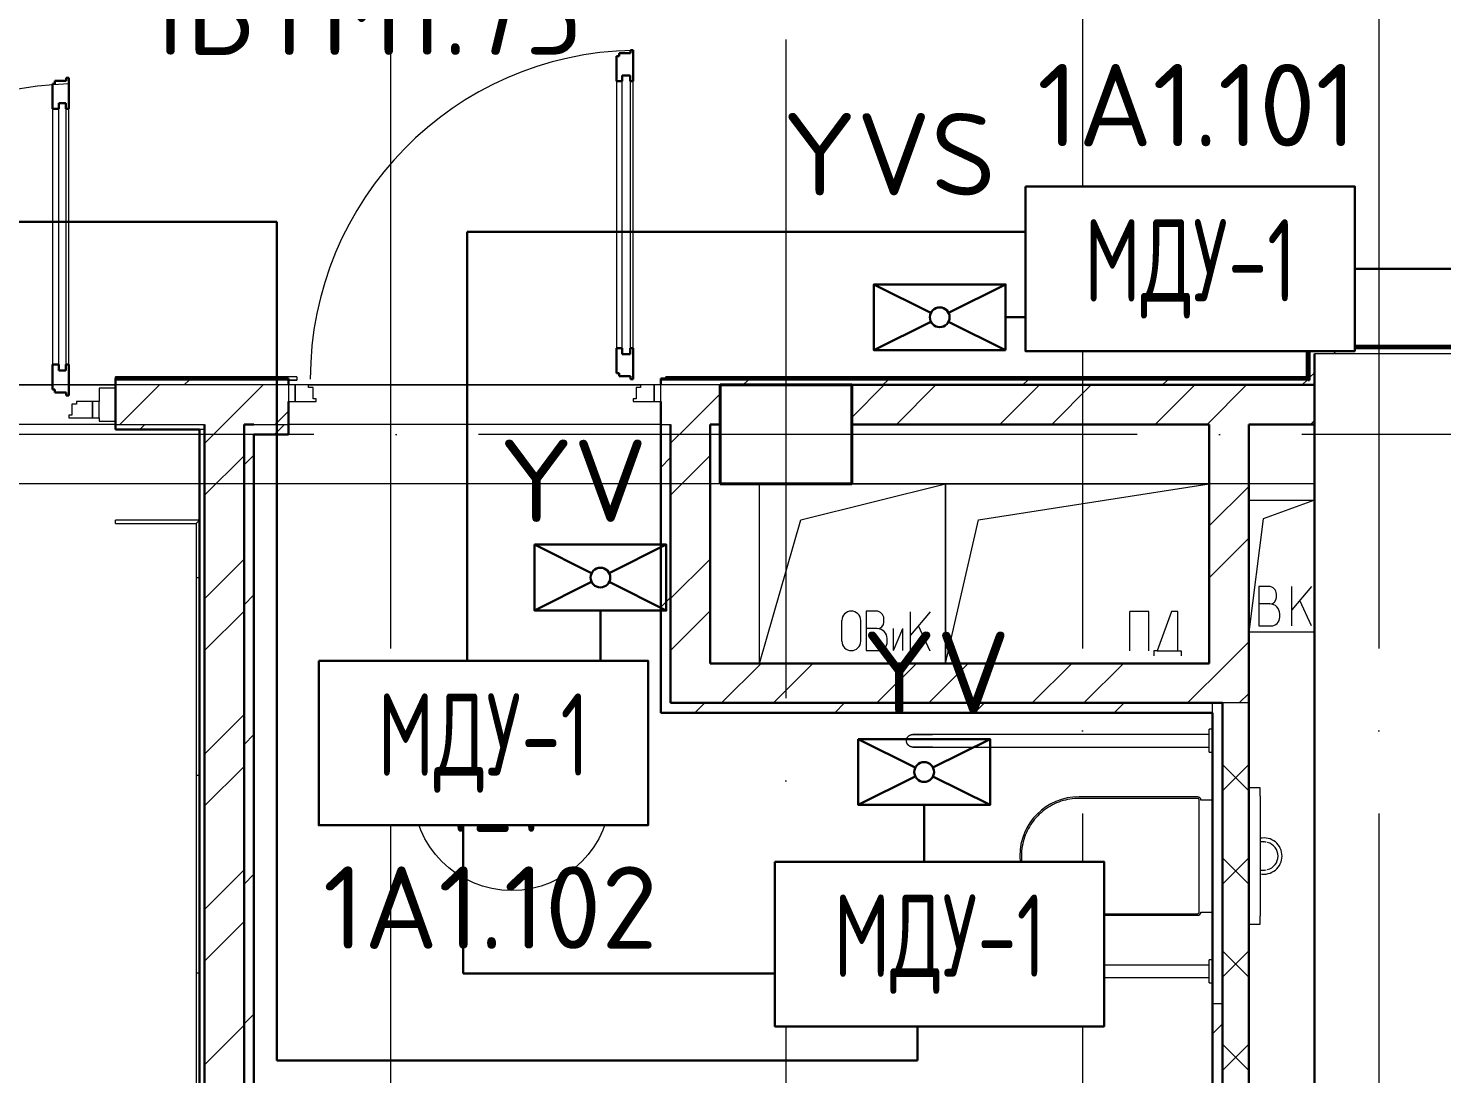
# Model space of a CAD drawing. Header units: millimetres. Extents: x -1073752 to 1436911, y -1379358 to 94781.
# Drawn here: x -1011367 to -1007076, y -913410 to -910236 of the extents above; entities that cross this region are included whole.
import ezdxf
from ezdxf.enums import TextEntityAlignment as Align

# ---------------------------------------------------------------- set-up
doc = ezdxf.new("R2010")
doc.units = ezdxf.units.MM
doc.set_wipeout_variables(frame=1)
doc.linetypes.add('ADSK_Линия сетки', pattern=[25, 20, -2.5, 0, -2.5])
doc.linetypes.add('ADSK_Сверху', pattern=[450, 300, -150])
for name, color, linetype, lineweight in [('RC-Дымоудаление', 1, 'Continuous', 30), ('Витраж', 7, 'Continuous', 9), ('Двери', 252, 'Continuous', 9), ('лс', 5, 'Continuous', 30), ('Марки помещений', 7, 'Continuous', 20), ('Несущие колонны', 7, 'Continuous', 18), ('Обобщенные модели', 252, 'Continuous', 18), ('Ограждение', 252, 'Continuous', 9), ('Оси', 252, 'Continuous', 9), ('Перекрытие', 252, 'Continuous', 18), ('Сантехника', 252, 'Continuous', 9), ('Стены внутренние', 7, 'Continuous', 18), ('Стены наружные', 7, 'Continuous', 18), ('Стены штриховка', 7, 'Continuous', 9)]:
    doc.layers.add(name, color=color, linetype=linetype, lineweight=lineweight)
doc.layers.add('RC-Позиционные_обозначения', color=7, linetype='Continuous')
doc.layers.add('RC-Таблицы', color=7, linetype='Continuous')
doc.layers.add('Двери открывание', color=7, linetype='Continuous', lineweight=9, true_color=0xc0c0c0)
doc.layers.add('Линии', color=7, linetype='Continuous', lineweight=9, true_color=0x00a600)
doc.styles.add('GOST Common_3', font='', dxfattribs={"height": 3.5})
doc.styles.add('ISOCPEUR', font='isocpeur.ttf', dxfattribs={"height": 250})
doc.styles.add('RubezhCAD', font='isocpeur.ttf')
doc.styles.get("Standard").update_dxf_attribs({"font": 'arial.ttf'})
doc.styles.get('GOST Common_3').set_extended_font_data('GOST 2.304 type A')
pattern_1 = [(0, (-32119.8, 96), (0, 600), []), (90, (-32119.8, 96), (-600, 4e-14), [])]

# ---------------------------------------------------------------- blocks, each defined once
blk = doc.blocks.new('1 этаж')
at = {"layer": 'Ограждение', "true_color": 0x636466}
h = blk.add_hatch(dxfattribs=at)
h.set_pattern_fill('FP_25', color=251, style=0, pattern_type=2)
h.set_pattern_definition(pattern_1)
h.paths.add_polyline_path([(-15070.8, -13728.7), (-13040.8, -13728.7), (-13040.8, -13723.7), (-15075.8, -13723.7)])
h = blk.add_hatch(dxfattribs=at)
h.set_pattern_fill('FP_25', color=251, style=0, pattern_type=2)
h.set_pattern_definition(pattern_1)
h.paths.add_polyline_path([(-18140.8, -13828.7), (-18140.8, -13818.7), (-18690.8, -13818.7), (-18690.8, -13823.7), (-18165.8, -13823.7), (-18165.8, -13828.7)])
h = blk.add_hatch(dxfattribs=at)
h.set_pattern_fill('FP_25', color=251, style=0, pattern_type=2)
h.set_pattern_definition(pattern_1)
h.paths.add_polyline_path([(-15070.8, -13823.7), (-15075.8, -13818.7), (-17020.8, -13818.7), (-17020.8, -13823.7), (-15072.5, -13823.7)])
h = blk.add_hatch(dxfattribs=at)
h.set_pattern_fill('FP_25', color=251, style=0, pattern_type=2)
h.set_pattern_definition(pattern_1)
h.paths.add_polyline_path([(-18445.8, -17463.7), (-18435.8, -17453.7), (-18435.8, -14253.7), (-18445.8, -14263.7), (-18445.8, -17356.4)])
at = {"color": 251, "lineweight": 18, "true_color": 0x636466}
for p, q in [((-16735.8, -14688.7), (-16735.8, -14143.7)), ((-16610.8, -14252.9), (-16170.8, -14143.7)), ((-16455.8, -14143.7), (-16170.8, -14143.7)), ((-16170.8, -14143.7), (-16170.8, -14688.7)), ((-16170.8, -14688.7), (-16170.8, -14143.7)), ((-16170.8, -14143.7), (-15370.8, -14143.7)), ((-16070.8, -14252.9), (-15370.8, -14143.7)), ((-15250.8, -14193.7), (-15050.8, -14193.7)), ((-15050.8, -14193.7), (-15206.4, -14250.3)), ((-16735.8, -14688.7), (-16610.8, -14252.9)), ((-16170.8, -14688.7), (-16070.8, -14252.9)), ((-15206.4, -14250.3), (-15250.8, -14593.7)), ((-15189.9, -14455.2), (-15219.9, -14455.2)), ((-15219.9, -14455.2), (-15219.9, -14575.2)), ((-15059.9, -14455.2), (-15119.9, -14526.7)), ((-15119.9, -14575.2), (-15119.9, -14455.2)), ((-15166.5, -14488.5), (-15166.5, -14478.5)), ((-15059.9, -14575.2), (-15095.9, -14498)), ((-16381.7, -14530.1), (-16411.7, -14530.1)), ((-16411.7, -14530.1), (-16411.7, -14650.1)), ((-16217.5, -14532.1), (-16277.5, -14603.6)), ((-16277.5, -14652.1), (-16277.5, -14532.1)), ((-15554.1, -14531.1), (-15611.5, -14531.1)), ((-15611.5, -14651.1), (-15611.5, -14531.1)), ((-15554.1, -14651.1), (-15554.1, -14531.1)), ((-15485.2, -14531.1), (-15528.9, -14651.1)), ((-15465.6, -14531.1), (-15485.2, -14531.1)), ((-15465.6, -14651.1), (-15465.6, -14531.1)), ((-15186.5, -14508.5), (-15219.9, -14508.5)), ((-15156.5, -14548.5), (-15156.5, -14538.5)), ((-16485.9, -14621.4), (-16485.9, -14558.7)), ((-16428.5, -14621.4), (-16428.5, -14558.7)), ((-16378.3, -14583.4), (-16411.7, -14583.4)), ((-16358.3, -14563.4), (-16358.3, -14553.4)), ((-16329.2, -14650.1), (-16300.5, -14583.4)), ((-16329.2, -14650.1), (-16329.2, -14583.4)), ((-16300.5, -14650.1), (-16300.5, -14583.4)), ((-16217.5, -14652.1), (-16253.5, -14575)), ((-15219.9, -14575.2), (-15183.2, -14575.2)), ((-16348.3, -14623.4), (-16348.3, -14613.4)), ((-15050.8, -14593.7), (-15250.8, -14593.7)), ((-16411.7, -14650.1), (-16375, -14650.1)), ((-15538.9, -14651.1), (-15538.9, -14666.1)), ((-15528.9, -14651.1), (-15538.9, -14651.1)), ((-15528.9, -14651.1), (-15465.6, -14651.1)), ((-15465.6, -14651.1), (-15455.6, -14651.1)), ((-15455.6, -14651.1), (-15455.6, -14666.1))]:
    blk.add_line(p, q, dxfattribs=at)
for centre, radius, start, end in [((-15189.9, -14478.5), 23.3, 0, 90), ((-15186.5, -14488.5), 20, 270, 0), ((-16457.2, -14558.7), 28.7, 0, 180), ((-16381.7, -14553.4), 23.3, 0, 90), ((-15186.5, -14538.5), 30, 0, 90), ((-16378.3, -14563.4), 20, 270, 0), ((-16378.3, -14613.4), 30, 0, 90), ((-15183.2, -14548.5), 26.7, 270, 0), ((-16457.2, -14621.4), 28.7, 180, 0), ((-16375, -14623.4), 26.7, 270, 0)]:
    blk.add_arc(centre, radius, start, end, dxfattribs=at)
at = {"layer": 'Витраж', "color": 251, "lineweight": 18, "true_color": 0x636466}
for p, q in [((-18690.8, -13853.7), (-18740.8, -13853.7)), ((-18740.8, -13853.7), (-18740.8, -13893.7)), ((-18690.8, -13953.7), (-18690.8, -13853.7)), ((-18740.8, -13943.7), (-18740.8, -13953.7)), ((-18740.8, -13953.7), (-18690.8, -13953.7))]:
    blk.add_line(p, q, dxfattribs=at)
at = {"layer": 'Двери', "color": 251, "lineweight": 30, "true_color": 0x636466}
for p, q in [((-17119.8, -12827.7), (-17127.8, -12827.7)), ((-17127.8, -12827.7), (-17127.8, -12836.7)), ((-17119.8, -12921.7), (-17119.8, -12827.7)), ((-17161.8, -12845.7), (-17169.8, -12845.7)), ((-17169.8, -12845.7), (-17169.8, -12921.7)), ((-17127.8, -12836.7), (-17161.8, -12836.7)), ((-17161.8, -12836.7), (-17161.8, -12845.7)), ((-18832.8, -12911.7), (-18840.8, -12911.7)), ((-18840.8, -12911.7), (-18840.8, -12920.7)), ((-18832.8, -13005.7), (-18832.8, -12911.7)), ((-17152.8, -12921.7), (-17152.8, -12903.7)), ((-17152.8, -12903.7), (-17128.8, -12903.7)), ((-17128.8, -12903.7), (-17128.8, -12921.7)), ((-18874.8, -12929.7), (-18882.8, -12929.7)), ((-18882.8, -12929.7), (-18882.8, -13005.7)), ((-18840.8, -12920.7), (-18874.8, -12920.7)), ((-18874.8, -12920.7), (-18874.8, -12929.7)), ((-17169.8, -12921.7), (-17152.8, -12921.7)), ((-17128.8, -12921.7), (-17119.8, -12921.7)), ((-18862.8, -13005.7), (-18862.8, -12987.7)), ((-18862.8, -12987.7), (-18841.8, -12987.7)), ((-18841.8, -12987.7), (-18841.8, -13005.7)), ((-18882.8, -13005.7), (-18862.8, -13005.7)), ((-18841.8, -13005.7), (-18832.8, -13005.7)), ((-17169.8, -13731.7), (-17169.8, -13807.7)), ((-17169.8, -13731.7), (-17152.8, -13731.7)), ((-17152.8, -13731.7), (-17152.8, -13749.7)), ((-17152.8, -13749.7), (-17128.8, -13749.7)), ((-17128.8, -13731.7), (-17119.8, -13731.7)), ((-17128.8, -13749.7), (-17128.8, -13731.7)), ((-17119.8, -13825.7), (-17119.8, -13731.7)), ((-18882.8, -13781.7), (-18882.8, -13857.7)), ((-18882.8, -13781.7), (-18862.8, -13781.7)), ((-18862.8, -13781.7), (-18862.8, -13799.7)), ((-18862.8, -13799.7), (-18841.8, -13799.7)), ((-18841.8, -13781.7), (-18832.8, -13781.7)), ((-18841.8, -13799.7), (-18841.8, -13781.7)), ((-18832.8, -13875.7), (-18832.8, -13781.7)), ((-17169.8, -13807.7), (-17161.8, -13807.7)), ((-17161.8, -13807.7), (-17161.8, -13816.7)), ((-17161.8, -13816.7), (-17127.8, -13816.7)), ((-17127.8, -13816.7), (-17127.8, -13825.7)), ((-18882.8, -13857.7), (-18874.8, -13857.7)), ((-18874.8, -13857.7), (-18874.8, -13866.7)), ((-17127.8, -13825.7), (-17119.8, -13825.7)), ((-18874.8, -13866.7), (-18840.8, -13866.7)), ((-18840.8, -13866.7), (-18840.8, -13875.7)), ((-18840.8, -13875.7), (-18832.8, -13875.7))]:
    blk.add_line(p, q, dxfattribs=at)
at = {"layer": 'Двери', "color": 251, "true_color": 0x636466}
for p, q in [((-17152.8, -13749.7), (-17152.8, -12903.7)), ((-17152.8, -12903.7), (-17128.8, -12903.7)), ((-17128.8, -12903.7), (-17128.8, -13749.7)), ((-17169.8, -12921.7), (-17169.8, -13731.7)), ((-17119.8, -13731.7), (-17119.8, -12921.7)), ((-18862.8, -13799.7), (-18862.8, -12987.7)), ((-18862.8, -12987.7), (-18841.8, -12987.7)), ((-18841.8, -12987.7), (-18841.8, -13799.7)), ((-18882.8, -13005.7), (-18882.8, -13781.7)), ((-18832.8, -13781.7), (-18832.8, -13005.7)), ((-17128.8, -13749.7), (-17152.8, -13749.7)), ((-18841.8, -13799.7), (-18862.8, -13799.7)), ((-18165.8, -13843.7), (-18165.8, -13893.7)), ((-18145.8, -13843.7), (-18165.8, -13843.7)), ((-18145.8, -13893.7), (-18145.8, -13843.7)), ((-18104.8, -13843.7), (-18145.8, -13843.7)), ((-18145.8, -13843.7), (-18145.8, -13893.7)), ((-18104.8, -13851.7), (-18104.8, -13843.7)), ((-18090.8, -13851.7), (-18104.8, -13851.7)), ((-18090.8, -13885.7), (-18090.8, -13851.7)), ((-17096.8, -13851.7), (-17110.8, -13851.7)), ((-17110.8, -13851.7), (-17110.8, -13885.7)), ((-17096.8, -13843.7), (-17096.8, -13851.7)), ((-17055.8, -13843.7), (-17096.8, -13843.7)), ((-17035.8, -13843.7), (-17055.8, -13843.7)), ((-17055.8, -13843.7), (-17055.8, -13893.7)), ((-17055.8, -13893.7), (-17055.8, -13843.7)), ((-17035.8, -13893.7), (-17035.8, -13843.7)), ((-18809.8, -13901.7), (-18823.8, -13901.7)), ((-18823.8, -13901.7), (-18823.8, -13935.7)), ((-18809.8, -13893.7), (-18809.8, -13901.7)), ((-18760.8, -13893.7), (-18809.8, -13893.7)), ((-18740.8, -13893.7), (-18760.8, -13893.7)), ((-18760.8, -13893.7), (-18760.8, -13943.7)), ((-18760.8, -13943.7), (-18760.8, -13893.7)), ((-18740.8, -13943.7), (-18740.8, -13893.7)), ((-18165.8, -13893.7), (-18145.8, -13893.7)), ((-18145.8, -13893.7), (-18081.8, -13893.7)), ((-18081.8, -13885.7), (-18090.8, -13885.7)), ((-18081.8, -13893.7), (-18081.8, -13885.7)), ((-17110.8, -13885.7), (-17119.8, -13885.7)), ((-17119.8, -13885.7), (-17119.8, -13893.7)), ((-17119.8, -13893.7), (-17055.8, -13893.7)), ((-17055.8, -13893.7), (-17035.8, -13893.7)), ((-18823.8, -13935.7), (-18832.8, -13935.7)), ((-18832.8, -13935.7), (-18832.8, -13943.7)), ((-18832.8, -13943.7), (-18760.8, -13943.7)), ((-18760.8, -13943.7), (-18740.8, -13943.7))]:
    blk.add_line(p, q, dxfattribs=at)
at = {"layer": 'Двери открывание', "color": 251, "true_color": 0x636466}
for centre, radius, start in [((-17101.8, -13825.7), 998, 91.0334), ((-18814.8, -13875.7), 946, 91.0903)]:
    blk.add_arc(centre, radius, start, 180, dxfattribs=at)
at = {"layer": 'Линии', "color": 251, "linetype": 'ADSK_Сверху', "ltscale": 100, "true_color": 0x636466}
for p, q in [((-15050.8, -13843.7), (-48260.8, -13843.7)), ((-15050.8, -14143.7), (-48260.8, -14143.7))]:
    blk.add_line(p, q, dxfattribs=at)
at = {"layer": 'Марки помещений', "color": 251, "true_color": 0x636466}
blk.add_circle((-17487.8, -15078.5), 300, dxfattribs=at)
at = {"layer": 'Несущие колонны', "color": 251, "lineweight": 40, "true_color": 0x636466}
for p, q in [((-16855.8, -13843.7), (-16455.8, -13843.7)), ((-16855.8, -14143.7), (-16855.8, -13843.7)), ((-16455.8, -13843.7), (-16855.8, -13843.7)), ((-16455.8, -13843.7), (-16455.8, -14143.7)), ((-16455.8, -14143.7), (-16455.8, -13843.7)), ((-16855.8, -13963.7), (-16855.8, -14143.7)), ((-16455.8, -14143.7), (-16855.8, -14143.7)), ((-16855.8, -14143.7), (-16455.8, -14143.7))]:
    blk.add_line(p, q, dxfattribs=at)
at = {"layer": 'Несущие колонны', "color": 251, "true_color": 0x636466}
blk.add_line((-16855.8, -13843.7), (-16855.8, -13963.7), dxfattribs=at)
at = {"layer": 'Обобщенные модели', "color": 251, "true_color": 0x636466}
for p, q in [((-15370.8, -14958.7), (-15370.8, -14888.7)), ((-15360.8, -14888.7), (-15370.8, -14888.7)), ((-15370.8, -14904.7), (-16210.8, -14904.7)), ((-16210.8, -14942.7), (-15370.8, -14942.7)), ((-15370.8, -14958.7), (-15360.8, -14958.7)), ((-15370.8, -15604.7), (-16210.8, -15604.7)), ((-15370.8, -15658.7), (-15370.8, -15588.7)), ((-15360.8, -15588.7), (-15370.8, -15588.7)), ((-16210.8, -15642.7), (-15370.8, -15642.7)), ((-15370.8, -15658.7), (-15360.8, -15658.7))]:
    blk.add_line(p, q, dxfattribs=at)
at = {"layer": 'Обобщенные модели', "color": 251, "true_color": 0x636466, "flags": 128}
for points in [[(-16289.8, -14923.7), (-16289.8, -14923), (-16289.7, -14922.2), (-16289.7, -14921.5), (-16289.6, -14920.7), (-16289.4, -14920), (-16289.3, -14919.2), (-16289.1, -14918.5), (-16288.8, -14917.8), (-16288.6, -14917), (-16288.3, -14916.3), (-16288, -14915.6), (-16287.7, -14915), (-16287.3, -14914.3), (-16286.9, -14913.6), (-16286.5, -14913), (-16286, -14912.4), (-16285.6, -14911.8), (-16285.1, -14911.2), (-16284.6, -14910.6), (-16284, -14910.1), (-16283.5, -14909.6), (-16282.9, -14909.1), (-16282.3, -14908.6), (-16281.7, -14908.2), (-16281.1, -14907.7), (-16280.4, -14907.3), (-16279.8, -14907), (-16279.1, -14906.6), (-16278.4, -14906.3), (-16277.7, -14906), (-16277, -14905.8), (-16276.2, -14905.5), (-16275.5, -14905.3), (-16274.8, -14905.2), (-16274, -14905), (-16273.3, -14904.9), (-16272.5, -14904.8), (-16271.8, -14904.8), (-16271, -14904.7), (-16270.8, -14904.7)], [(-16270.8, -14942.7), (-16271.6, -14942.7), (-16272.3, -14942.7), (-16273.1, -14942.6), (-16273.8, -14942.5), (-16274.6, -14942.4), (-16275.3, -14942.2), (-16276.1, -14942), (-16276.8, -14941.8), (-16277.5, -14941.5), (-16278.2, -14941.2), (-16278.9, -14940.9), (-16279.6, -14940.6), (-16280.2, -14940.2), (-16280.9, -14939.8), (-16281.5, -14939.4), (-16282.1, -14939), (-16282.7, -14938.5), (-16283.3, -14938), (-16283.9, -14937.5), (-16284.4, -14937), (-16284.9, -14936.4), (-16285.4, -14935.8), (-16285.9, -14935.2), (-16286.4, -14934.6), (-16286.8, -14934), (-16287.2, -14933.3), (-16287.6, -14932.7), (-16287.9, -14932), (-16288.2, -14931.3), (-16288.5, -14930.6), (-16288.8, -14929.9), (-16289, -14929.2), (-16289.2, -14928.4), (-16289.4, -14927.7), (-16289.5, -14927), (-16289.6, -14926.2), (-16289.7, -14925.5), (-16289.8, -14924.7), (-16289.8, -14923.9), (-16289.8, -14923.7)], [(-16210.8, -14904.7), (-16213.2, -14904.7), (-16215.6, -14904.7), (-16218, -14904.7), (-16220.4, -14904.7), (-16222.7, -14904.7), (-16225.1, -14904.7), (-16227.4, -14904.7), (-16229.7, -14904.7), (-16231.9, -14904.7), (-16234.2, -14904.7), (-16236.4, -14904.7), (-16238.5, -14904.7), (-16240.6, -14904.7), (-16242.7, -14904.7), (-16244.7, -14904.7), (-16246.6, -14904.7), (-16248.5, -14904.7), (-16250.4, -14904.7), (-16252.1, -14904.7), (-16253.8, -14904.7), (-16255.5, -14904.7), (-16257, -14904.7), (-16258.5, -14904.7), (-16260, -14904.7), (-16261.3, -14904.7), (-16262.5, -14904.7), (-16263.7, -14904.7), (-16264.8, -14904.7), (-16265.8, -14904.7), (-16266.7, -14904.7), (-16267.5, -14904.7), (-16268.3, -14904.7), (-16268.9, -14904.7), (-16269.5, -14904.7), (-16269.9, -14904.7), (-16270.3, -14904.7), (-16270.6, -14904.7), (-16270.7, -14904.7), (-16270.8, -14904.7), (-16270.8, -14904.7)], [(-16270.8, -14904.7), (-16270.8, -14904.7), (-16270.6, -14904.7), (-16270.4, -14904.7), (-16270, -14904.7), (-16269.6, -14904.7), (-16269.1, -14904.7), (-16268.5, -14904.7), (-16267.8, -14904.7), (-16267, -14904.7), (-16266.1, -14904.7), (-16265.1, -14904.7), (-16264, -14904.7), (-16262.9, -14904.7), (-16261.6, -14904.7), (-16260.3, -14904.7), (-16258.9, -14904.7), (-16257.5, -14904.7), (-16255.9, -14904.7), (-16254.3, -14904.7), (-16252.6, -14904.7), (-16250.8, -14904.7), (-16249, -14904.7), (-16247.2, -14904.7), (-16245.2, -14904.7), (-16243.2, -14904.7), (-16241.2, -14904.7), (-16239.1, -14904.7), (-16236.9, -14904.7), (-16234.8, -14904.7), (-16232.5, -14904.7), (-16230.3, -14904.7), (-16228, -14904.7), (-16225.7, -14904.7), (-16223.4, -14904.7), (-16221, -14904.7), (-16218.6, -14904.7), (-16216.2, -14904.7), (-16213.8, -14904.7), (-16211.4, -14904.7), (-16210.8, -14904.7)], [(-16210.8, -14942.7), (-16213.2, -14942.7), (-16215.6, -14942.7), (-16218, -14942.7), (-16220.4, -14942.7), (-16222.7, -14942.7), (-16225.1, -14942.7), (-16227.4, -14942.7), (-16229.7, -14942.7), (-16231.9, -14942.7), (-16234.2, -14942.7), (-16236.4, -14942.7), (-16238.5, -14942.7), (-16240.6, -14942.7), (-16242.7, -14942.7), (-16244.7, -14942.7), (-16246.6, -14942.7), (-16248.5, -14942.7), (-16250.4, -14942.7), (-16252.1, -14942.7), (-16253.8, -14942.7), (-16255.5, -14942.7), (-16257, -14942.7), (-16258.5, -14942.7), (-16260, -14942.7), (-16261.3, -14942.7), (-16262.5, -14942.7), (-16263.7, -14942.7), (-16264.8, -14942.7), (-16265.8, -14942.7), (-16266.7, -14942.7), (-16267.5, -14942.7), (-16268.3, -14942.7), (-16268.9, -14942.7), (-16269.5, -14942.7), (-16269.9, -14942.7), (-16270.3, -14942.7), (-16270.6, -14942.7), (-16270.7, -14942.7), (-16270.8, -14942.7), (-16270.8, -14942.7)], [(-16270.8, -14942.7), (-16270.8, -14942.7), (-16270.6, -14942.7), (-16270.4, -14942.7), (-16270, -14942.7), (-16269.6, -14942.7), (-16269.1, -14942.7), (-16268.5, -14942.7), (-16267.8, -14942.7), (-16267, -14942.7), (-16266.1, -14942.7), (-16265.1, -14942.7), (-16264, -14942.7), (-16262.9, -14942.7), (-16261.6, -14942.7), (-16260.3, -14942.7), (-16258.9, -14942.7), (-16257.5, -14942.7), (-16255.9, -14942.7), (-16254.3, -14942.7), (-16252.6, -14942.7), (-16250.8, -14942.7), (-16249, -14942.7), (-16247.2, -14942.7), (-16245.2, -14942.7), (-16243.2, -14942.7), (-16241.2, -14942.7), (-16239.1, -14942.7), (-16236.9, -14942.7), (-16234.8, -14942.7), (-16232.5, -14942.7), (-16230.3, -14942.7), (-16228, -14942.7), (-16225.7, -14942.7), (-16223.4, -14942.7), (-16221, -14942.7), (-16218.6, -14942.7), (-16216.2, -14942.7), (-16213.8, -14942.7), (-16211.4, -14942.7), (-16210.8, -14942.7)], [(-16289.8, -15623.7), (-16289.8, -15623), (-16289.7, -15622.2), (-16289.7, -15621.5), (-16289.6, -15620.7), (-16289.4, -15620), (-16289.3, -15619.2), (-16289.1, -15618.5), (-16288.8, -15617.8), (-16288.6, -15617), (-16288.3, -15616.3), (-16288, -15615.6), (-16287.7, -15615), (-16287.3, -15614.3), (-16286.9, -15613.6), (-16286.5, -15613), (-16286, -15612.4), (-16285.6, -15611.8), (-16285.1, -15611.2), (-16284.6, -15610.6), (-16284, -15610.1), (-16283.5, -15609.6), (-16282.9, -15609.1), (-16282.3, -15608.6), (-16281.7, -15608.2), (-16281.1, -15607.7), (-16280.4, -15607.3), (-16279.8, -15607), (-16279.1, -15606.6), (-16278.4, -15606.3), (-16277.7, -15606), (-16277, -15605.8), (-16276.2, -15605.5), (-16275.5, -15605.3), (-16274.8, -15605.2), (-16274, -15605), (-16273.3, -15604.9), (-16272.5, -15604.8), (-16271.8, -15604.8), (-16271, -15604.7), (-16270.8, -15604.7)], [(-16210.8, -15604.7), (-16213.2, -15604.7), (-16215.6, -15604.7), (-16218, -15604.7), (-16220.4, -15604.7), (-16222.7, -15604.7), (-16225.1, -15604.7), (-16227.4, -15604.7), (-16229.7, -15604.7), (-16231.9, -15604.7), (-16234.2, -15604.7), (-16236.4, -15604.7), (-16238.5, -15604.7), (-16240.6, -15604.7), (-16242.7, -15604.7), (-16244.7, -15604.7), (-16246.6, -15604.7), (-16248.5, -15604.7), (-16250.4, -15604.7), (-16252.1, -15604.7), (-16253.8, -15604.7), (-16255.5, -15604.7), (-16257, -15604.7), (-16258.5, -15604.7), (-16260, -15604.7), (-16261.3, -15604.7), (-16262.5, -15604.7), (-16263.7, -15604.7), (-16264.8, -15604.7), (-16265.8, -15604.7), (-16266.7, -15604.7), (-16267.5, -15604.7), (-16268.3, -15604.7), (-16268.9, -15604.7), (-16269.5, -15604.7), (-16269.9, -15604.7), (-16270.3, -15604.7), (-16270.6, -15604.7), (-16270.7, -15604.7), (-16270.8, -15604.7), (-16270.8, -15604.7)], [(-16270.8, -15604.7), (-16270.8, -15604.7), (-16270.6, -15604.7), (-16270.4, -15604.7), (-16270, -15604.7), (-16269.6, -15604.7), (-16269.1, -15604.7), (-16268.5, -15604.7), (-16267.8, -15604.7), (-16267, -15604.7), (-16266.1, -15604.7), (-16265.1, -15604.7), (-16264, -15604.7), (-16262.9, -15604.7), (-16261.6, -15604.7), (-16260.3, -15604.7), (-16258.9, -15604.7), (-16257.5, -15604.7), (-16255.9, -15604.7), (-16254.3, -15604.7), (-16252.6, -15604.7), (-16250.8, -15604.7), (-16249, -15604.7), (-16247.2, -15604.7), (-16245.2, -15604.7), (-16243.2, -15604.7), (-16241.2, -15604.7), (-16239.1, -15604.7), (-16236.9, -15604.7), (-16234.8, -15604.7), (-16232.5, -15604.7), (-16230.3, -15604.7), (-16228, -15604.7), (-16225.7, -15604.7), (-16223.4, -15604.7), (-16221, -15604.7), (-16218.6, -15604.7), (-16216.2, -15604.7), (-16213.8, -15604.7), (-16211.4, -15604.7), (-16210.8, -15604.7)], [(-16270.8, -15642.7), (-16271.6, -15642.7), (-16272.3, -15642.7), (-16273.1, -15642.6), (-16273.8, -15642.5), (-16274.6, -15642.4), (-16275.3, -15642.2), (-16276.1, -15642), (-16276.8, -15641.8), (-16277.5, -15641.5), (-16278.2, -15641.2), (-16278.9, -15640.9), (-16279.6, -15640.6), (-16280.2, -15640.2), (-16280.9, -15639.8), (-16281.5, -15639.4), (-16282.1, -15639), (-16282.7, -15638.5), (-16283.3, -15638), (-16283.9, -15637.5), (-16284.4, -15637), (-16284.9, -15636.4), (-16285.4, -15635.8), (-16285.9, -15635.2), (-16286.4, -15634.6), (-16286.8, -15634), (-16287.2, -15633.3), (-16287.6, -15632.7), (-16287.9, -15632), (-16288.2, -15631.3), (-16288.5, -15630.6), (-16288.8, -15629.9), (-16289, -15629.2), (-16289.2, -15628.4), (-16289.4, -15627.7), (-16289.5, -15627), (-16289.6, -15626.2), (-16289.7, -15625.5), (-16289.8, -15624.7), (-16289.8, -15623.9), (-16289.8, -15623.7)], [(-16210.8, -15642.7), (-16213.2, -15642.7), (-16215.6, -15642.7), (-16218, -15642.7), (-16220.4, -15642.7), (-16222.7, -15642.7), (-16225.1, -15642.7), (-16227.4, -15642.7), (-16229.7, -15642.7), (-16231.9, -15642.7), (-16234.2, -15642.7), (-16236.4, -15642.7), (-16238.5, -15642.7), (-16240.6, -15642.7), (-16242.7, -15642.7), (-16244.7, -15642.7), (-16246.6, -15642.7), (-16248.5, -15642.7), (-16250.4, -15642.7), (-16252.1, -15642.7), (-16253.8, -15642.7), (-16255.5, -15642.7), (-16257, -15642.7), (-16258.5, -15642.7), (-16260, -15642.7), (-16261.3, -15642.7), (-16262.5, -15642.7), (-16263.7, -15642.7), (-16264.8, -15642.7), (-16265.8, -15642.7), (-16266.7, -15642.7), (-16267.5, -15642.7), (-16268.3, -15642.7), (-16268.9, -15642.7), (-16269.5, -15642.7), (-16269.9, -15642.7), (-16270.3, -15642.7), (-16270.6, -15642.7), (-16270.7, -15642.7), (-16270.8, -15642.7), (-16270.8, -15642.7)], [(-16270.8, -15642.7), (-16270.8, -15642.7), (-16270.6, -15642.7), (-16270.4, -15642.7), (-16270, -15642.7), (-16269.6, -15642.7), (-16269.1, -15642.7), (-16268.5, -15642.7), (-16267.8, -15642.7), (-16267, -15642.7), (-16266.1, -15642.7), (-16265.1, -15642.7), (-16264, -15642.7), (-16262.9, -15642.7), (-16261.6, -15642.7), (-16260.3, -15642.7), (-16258.9, -15642.7), (-16257.5, -15642.7), (-16255.9, -15642.7), (-16254.3, -15642.7), (-16252.6, -15642.7), (-16250.8, -15642.7), (-16249, -15642.7), (-16247.2, -15642.7), (-16245.2, -15642.7), (-16243.2, -15642.7), (-16241.2, -15642.7), (-16239.1, -15642.7), (-16236.9, -15642.7), (-16234.8, -15642.7), (-16232.5, -15642.7), (-16230.3, -15642.7), (-16228, -15642.7), (-16225.7, -15642.7), (-16223.4, -15642.7), (-16221, -15642.7), (-16218.6, -15642.7), (-16216.2, -15642.7), (-16213.8, -15642.7), (-16211.4, -15642.7), (-16210.8, -15642.7)]]:
    blk.add_lwpolyline(points, dxfattribs=at)
at = {"layer": 'Ограждение', "color": 251, "true_color": 0x636466}
for p, q in [((-13040.8, -13723.7), (-15075.8, -13723.7)), ((-15075.8, -13723.7), (-15070.8, -13728.7)), ((-15075.8, -13723.7), (-15075.8, -13818.7)), ((-18690.8, -13823.7), (-18690.8, -13818.7)), ((-18140.8, -13818.7), (-18690.8, -13818.7)), ((-18165.8, -13828.7), (-18140.8, -13828.7)), ((-18140.8, -13818.7), (-18140.8, -13828.7)), ((-17020.8, -13823.7), (-17020.8, -13818.7)), ((-15075.8, -13818.7), (-17020.8, -13818.7)), ((-15075.8, -13818.7), (-15070.8, -13823.7)), ((-18690.8, -14263.7), (-18690.8, -14253.7)), ((-18435.8, -14253.7), (-18690.8, -14253.7)), ((-18690.8, -14263.7), (-18445.8, -14263.7)), ((-18435.8, -14253.7), (-18445.8, -14263.7)), ((-18445.8, -14263.7), (-18445.8, -17463.7))]:
    blk.add_line(p, q, dxfattribs=at)
at = {"layer": 'Оси', "color": 251, "linetype": 'ADSK_Линия сетки', "ltscale": 100, "true_color": 0x636466}
for p, q in [((-16655.8, 32206.9), (-16655.8, -33769.9)), ((-17855.8, -2643.7), (-17855.8, -33769.9)), ((-15755.8, -2643.7), (-15755.8, -32499.9)), ((-14855.8, -2643.7), (-14855.8, -32499.9)), ((4411.5, -13993.7), (-72528.1, -13993.7))]:
    blk.add_line(p, q, dxfattribs=at)
at = {"layer": 'Перекрытие', "color": 251, "ltscale": 100, "true_color": 0x636466}
for p, q in [((-15250.8, -14193.7), (-15050.8, -14193.7)), ((-15050.8, -14593.7), (-15250.8, -14593.7))]:
    blk.add_line(p, q, dxfattribs=at)
at = {"layer": 'Сантехника', "color": 251, "true_color": 0x636466}
for p, q in [((-15405.8, -15093.7), (-15765.8, -15093.7)), ((-15405.8, -15098.7), (-15765.8, -15098.7)), ((-15400.8, -15443.7), (-15400.8, -15103.7)), ((-15360.8, -15103.7), (-15395.8, -15103.7)), ((-15395.8, -15443.7), (-15360.8, -15443.7)), ((-15765.8, -15448.7), (-15405.8, -15448.7)), ((-15765.8, -15453.7), (-15405.8, -15453.7))]:
    blk.add_line(p, q, dxfattribs=at)
at = {"layer": 'Сантехника', "color": 251, "lineweight": 9, "true_color": 0x636466}
for p, q in [((-15215.8, -15067), (-15250.8, -15067)), ((-15215.8, -15092), (-15215.8, -15067)), ((-15215.8, -15092), (-15215.8, -15455.5)), ((-15250.8, -15480.5), (-15215.8, -15480.5)), ((-15215.8, -15480.5), (-15215.8, -15455.5))]:
    blk.add_line(p, q, dxfattribs=at)
at = {"layer": 'Сантехника', "color": 251, "true_color": 0x636466, "flags": 128}
for points in [[(-15765.8, -15098.7), (-15772.8, -15098.9), (-15779.8, -15099.3), (-15786.8, -15100), (-15793.7, -15101), (-15800.6, -15102.2), (-15807.4, -15103.7), (-15814.2, -15105.5), (-15820.9, -15107.6), (-15827.4, -15109.9), (-15833.9, -15112.5), (-15840.3, -15115.4), (-15846.6, -15118.5), (-15852.8, -15121.9), (-15858.8, -15125.5), (-15864.6, -15129.3), (-15870.3, -15133.4), (-15875.8, -15137.7), (-15881.2, -15142.2), (-15886.4, -15146.9), (-15891.3, -15151.8), (-15896.1, -15156.9), (-15900.7, -15162.2), (-15905, -15167.7), (-15909.2, -15173.4), (-15913.1, -15179.2), (-15916.7, -15185.1), (-15920.1, -15191.2), (-15923.3, -15197.5), (-15926.2, -15203.8), (-15928.9, -15210.3), (-15931.3, -15216.9), (-15933.5, -15223.6), (-15935.3, -15230.3), (-15936.9, -15237.1), (-15938.3, -15244), (-15939.3, -15250.9), (-15940.1, -15257.9), (-15940.6, -15264.8), (-15940.8, -15271.8), (-15940.7, -15278.8), (-15940.4, -15285.8), (-15939.8, -15292.8), (-15938.9, -15299.7), (-15937.7, -15306.6), (-15936.2, -15313.5), (-15934.5, -15320.3), (-15932.5, -15327), (-15930.2, -15333.6), (-15927.7, -15340.1), (-15924.9, -15346.6), (-15921.9, -15352.9), (-15918.6, -15359), (-15915.1, -15365.1), (-15911.3, -15371), (-15907.3, -15376.7), (-15903.1, -15382.3), (-15898.6, -15387.7), (-15893.9, -15392.9), (-15889.1, -15397.9), (-15884, -15402.8), (-15878.8, -15407.4), (-15873.3, -15411.8), (-15867.7, -15416), (-15861.9, -15420), (-15856, -15423.7), (-15849.9, -15427.2), (-15843.7, -15430.4), (-15837.4, -15433.4), (-15831, -15436.1), (-15824.4, -15438.6), (-15817.8, -15440.8), (-15811.1, -15442.8), (-15804.3, -15444.5), (-15797.4, -15445.9), (-15790.5, -15447), (-15783.5, -15447.8), (-15776.6, -15448.4), (-15769.6, -15448.7), (-15765.8, -15448.7)], [(-15400.8, -15103.7), (-15400.8, -15103.5), (-15400.8, -15103.3), (-15400.8, -15103.1), (-15400.9, -15102.9), (-15400.9, -15102.7), (-15400.9, -15102.5), (-15401, -15102.3), (-15401.1, -15102.2), (-15401.1, -15102), (-15401.2, -15101.8), (-15401.3, -15101.6), (-15401.4, -15101.4), (-15401.5, -15101.2), (-15401.6, -15101.1), (-15401.7, -15100.9), (-15401.8, -15100.7), (-15401.9, -15100.6), (-15402, -15100.4), (-15402.2, -15100.3), (-15402.3, -15100.1), (-15402.5, -15100), (-15402.6, -15099.9), (-15402.8, -15099.8), (-15402.9, -15099.6), (-15403.1, -15099.5), (-15403.3, -15099.4), (-15403.4, -15099.3), (-15403.6, -15099.2), (-15403.8, -15099.1), (-15404, -15099.1), (-15404.2, -15099), (-15404.4, -15098.9), (-15404.6, -15098.9), (-15404.8, -15098.8), (-15405, -15098.8), (-15405.1, -15098.8), (-15405.3, -15098.8), (-15405.5, -15098.7), (-15405.7, -15098.7), (-15405.8, -15098.7)], [(-15405.8, -15448.7), (-15405.6, -15448.7), (-15405.4, -15448.7), (-15405.2, -15448.7), (-15405, -15448.7), (-15404.8, -15448.6), (-15404.6, -15448.6), (-15404.4, -15448.5), (-15404.2, -15448.5), (-15404, -15448.4), (-15403.9, -15448.3), (-15403.7, -15448.3), (-15403.5, -15448.2), (-15403.3, -15448.1), (-15403.1, -15448), (-15403, -15447.9), (-15402.8, -15447.7), (-15402.7, -15447.6), (-15402.5, -15447.5), (-15402.4, -15447.4), (-15402.2, -15447.2), (-15402.1, -15447.1), (-15401.9, -15446.9), (-15401.8, -15446.8), (-15401.7, -15446.6), (-15401.6, -15446.4), (-15401.5, -15446.3), (-15401.4, -15446.1), (-15401.3, -15445.9), (-15401.2, -15445.7), (-15401.1, -15445.5), (-15401.1, -15445.4), (-15401, -15445.2), (-15401, -15445), (-15400.9, -15444.8), (-15400.9, -15444.6), (-15400.8, -15444.4), (-15400.8, -15444.2), (-15400.8, -15444), (-15400.8, -15443.8), (-15400.8, -15443.7)]]:
    blk.add_lwpolyline(points, dxfattribs=at)
at = {"layer": 'Сантехника', "color": 251, "lineweight": 9, "true_color": 0x636466, "flags": 128}
for points in [[(-15204.4, -15231), (-15204.4, -15231), (-15204.5, -15231), (-15204.7, -15231), (-15204.9, -15231), (-15205.3, -15231), (-15205.6, -15231), (-15206.1, -15231), (-15206.6, -15231), (-15207.2, -15231), (-15207.9, -15231), (-15208.6, -15231), (-15209.4, -15231), (-15210.3, -15231), (-15211.2, -15231), (-15212.2, -15231), (-15213.3, -15231), (-15214.4, -15231), (-15215.5, -15231)], [(-15214.7, -15316.4), (-15213.6, -15316.4), (-15212.5, -15316.4), (-15211.5, -15316.4), (-15210.5, -15316.4), (-15209.7, -15316.4), (-15208.8, -15316.4), (-15208.1, -15316.4), (-15207.4, -15316.4), (-15206.8, -15316.4), (-15206.2, -15316.4), (-15205.8, -15316.4), (-15205.4, -15316.4), (-15205, -15316.4), (-15204.7, -15316.4), (-15204.5, -15316.4), (-15204.4, -15316.4), (-15204.4, -15316.4), (-15204.4, -15316.4)]]:
    blk.add_lwpolyline(points, dxfattribs=at)
at = {"layer": 'Сантехника', "color": 251, "true_color": 0x636466}
for centre, radius, start, end in [((-15765.8, -15273.7), 180, 90, 270), ((-15765.8, -15273.7), 175, 90, 90.9078), ((-15765.8, -15273.7), 175, 90, 90.9078), ((-15405.8, -15103.7), 10, 0, 90), ((-15405.8, -15103.7), 5, 60, 90), ((-15405.8, -15103.7), 5, 60, 90), ((-15405.8, -15103.7), 5, 60, 75), ((-15405.8, -15103.7), 5, 0, 30), ((-15405.8, -15103.7), 5, 0, 30), ((-15405.8, -15103.7), 5, 0, 30), ((-15405.8, -15443.7), 10, 270, 0), ((-15405.8, -15443.7), 5, 270, 300), ((-15405.8, -15443.7), 5, 270, 300), ((-15405.8, -15443.7), 5, 285, 300), ((-15405.8, -15443.7), 5, 330, 0), ((-15405.8, -15443.7), 5, 330, 0), ((-15405.8, -15443.7), 5, 330, 0), ((-15765.8, -15273.7), 175, 269.0922, 270), ((-15765.8, -15273.7), 175, 269.0922, 270)]:
    blk.add_arc(centre, radius, start, end, dxfattribs=at)
at = {"layer": 'Сантехника', "color": 251, "lineweight": 9, "true_color": 0x636466}
for radius, start, end in [(55, 0, 102.0258), (42.7, 92.2417, 94.1976), (42.7, 87.9172, 90), (42.7, 80.8699, 90), (42.7, 0, 75), (55, 257.9742, 0), (42.7, 285, 0), (42.7, 267.2428, 279.4986), (42.7, 270, 272.5338)]:
    blk.add_arc((-15204.4, -15273.7), radius, start, end, dxfattribs=at)
at = {"layer": 'Стены внутренние', "color": 251, "true_color": 0x636466}
blk.add_line((-13040.8, -13748.7), (-15050.8, -13748.7), dxfattribs=at)
at = {"layer": 'Стены внутренние', "color": 251, "lineweight": 30, "true_color": 0x636466}
blk.add_line((-15050.8, -13963.7), (-15050.8, -17043.7), dxfattribs=at)
at = {"layer": 'Стены наружные', "color": 251, "lineweight": 30, "true_color": 0x636466}
for p, q in [((-13025.8, -13728.7), (-15070.8, -13728.7)), ((-15070.8, -13728.7), (-15070.8, -13823.7)), ((-15065.8, -13733.7), (-15065.8, -13828.7)), ((-15050.8, -13963.7), (-15050.8, -13748.7)), ((-18690.8, -13823.7), (-18690.8, -13978.7)), ((-18165.8, -13823.7), (-18690.8, -13823.7)), ((-18165.8, -13843.7), (-18165.8, -13823.7)), ((-17035.8, -13823.7), (-17035.8, -13843.7)), ((-15070.8, -13823.7), (-17035.8, -13823.7)), ((-16855.8, -13843.7), (-15050.8, -13843.7)), ((-16455.8, -13843.7), (-16455.8, -13963.7)), ((-15065.8, -13828.7), (-15070.8, -13828.7)), ((-18165.8, -13993.7), (-18165.8, -13893.7)), ((-17035.8, -13893.7), (-17035.8, -14838.7)), ((-18690.8, -13978.7), (-18435.8, -13978.7)), ((-18435.8, -13978.7), (-18435.8, -17178.7)), ((-18420.8, -13963.7), (-18420.8, -17163.7)), ((-18300.8, -13963.7), (-18270.8, -13963.7)), ((-18300.8, -16863.7), (-18300.8, -13963.7)), ((-17005.8, -13963.7), (-17005.8, -14808.7)), ((-16885.8, -13963.7), (-16855.8, -13963.7)), ((-16885.8, -14688.7), (-16885.8, -13963.7)), ((-16455.8, -13963.7), (-15370.8, -13963.7)), ((-15370.8, -13963.7), (-15370.8, -14688.7)), ((-15250.8, -13963.7), (-15050.8, -13963.7)), ((-15250.8, -16943.7), (-15250.8, -13963.7)), ((-18270.8, -16833.7), (-18270.8, -13993.7)), ((-18270.8, -13993.7), (-18165.8, -13993.7)), ((-15370.8, -14688.7), (-16885.8, -14688.7)), ((-17035.8, -14838.7), (-15360.8, -14838.7)), ((-17005.8, -14808.7), (-15330.8, -14808.7)), ((-15360.8, -14838.7), (-15360.8, -16833.7)), ((-15330.8, -14808.7), (-15330.8, -16863.7))]:
    blk.add_line(p, q, dxfattribs=at)
at = {"layer": 'Стены наружные', "color": 251, "linetype": 'Continuous', "lineweight": 9, "true_color": 0x636466}
for p, q in [((-15049, -13733.7), (-15044, -13728.7)), ((-14978.3, -13733.7), (-14973.3, -13728.7)), ((-14907.6, -13733.7), (-14902.6, -13728.7)), ((-14836.9, -13733.7), (-14831.9, -13728.7)), ((-14766.1, -13733.7), (-14761.1, -13728.7)), ((-14695.4, -13733.7), (-14690.4, -13728.7)), ((-15070.8, -13755.5), (-15065.8, -13750.5)), ((-14993.3, -13748.7), (-14978.3, -13733.7)), ((-15065.8, -13821.3), (-15050.8, -13806.3)), ((-18679.5, -13828.7), (-18674.5, -13823.7)), ((-18677.5, -13963.7), (-18557.5, -13843.7)), ((-18608.8, -13828.7), (-18603.8, -13823.7)), ((-18538.1, -13828.7), (-18533.1, -13823.7)), ((-18482.4, -13843.7), (-18467.4, -13828.7)), ((-18467.4, -13828.7), (-18462.4, -13823.7)), ((-18396.7, -13828.7), (-18391.7, -13823.7)), ((-18363.2, -13963.7), (-18243.2, -13843.7)), ((-18326, -13828.7), (-18321, -13823.7)), ((-18255.3, -13828.7), (-18250.3, -13823.7)), ((-18184.5, -13828.7), (-18179.5, -13823.7)), ((-16982.5, -13828.7), (-16977.5, -13823.7)), ((-16911.8, -13828.7), (-16906.8, -13823.7)), ((-16841, -13828.7), (-16836, -13823.7)), ((-16785.3, -13843.7), (-16770.3, -13828.7)), ((-16770.3, -13828.7), (-16765.3, -13823.7)), ((-16699.6, -13828.7), (-16694.6, -13823.7)), ((-16628.9, -13828.7), (-16623.9, -13823.7)), ((-16558.2, -13828.7), (-16553.2, -13823.7)), ((-16487.5, -13828.7), (-16482.5, -13823.7)), ((-16455.8, -13942.2), (-16357.4, -13843.7)), ((-16416.8, -13828.7), (-16411.8, -13823.7)), ((-16361.1, -13843.7), (-16346.1, -13828.7)), ((-16346.1, -13828.7), (-16341.1, -13823.7)), ((-16320.2, -13963.7), (-16200.2, -13843.7)), ((-16275.4, -13828.7), (-16270.4, -13823.7)), ((-16204.6, -13828.7), (-16199.6, -13823.7)), ((-16133.9, -13828.7), (-16128.9, -13823.7)), ((-16063.2, -13828.7), (-16058.2, -13823.7)), ((-16005.9, -13963.7), (-15885.9, -13843.7)), ((-15992.5, -13828.7), (-15987.5, -13823.7)), ((-15936.8, -13843.7), (-15921.8, -13828.7)), ((-15921.8, -13828.7), (-15916.8, -13823.7)), ((-15851.1, -13828.7), (-15846.1, -13823.7)), ((-15848.7, -13963.7), (-15728.7, -13843.7)), ((-15780.4, -13828.7), (-15775.4, -13823.7)), ((-15709.7, -13828.7), (-15704.7, -13823.7)), ((-15639, -13828.7), (-15634, -13823.7)), ((-15568.3, -13828.7), (-15563.3, -13823.7)), ((-15534.4, -13963.7), (-15414.4, -13843.7)), ((-15512.5, -13843.7), (-15497.5, -13828.7)), ((-15497.5, -13828.7), (-15492.5, -13823.7)), ((-15426.8, -13828.7), (-15421.8, -13823.7)), ((-15377.3, -13963.7), (-15257.3, -13843.7)), ((-15356.1, -13828.7), (-15351.1, -13823.7)), ((-15285.4, -13828.7), (-15280.4, -13823.7)), ((-15214.7, -13828.7), (-15209.7, -13823.7)), ((-15144, -13828.7), (-15139, -13823.7)), ((-15088.3, -13843.7), (-15073.3, -13828.7)), ((-15073.3, -13828.7), (-15070.8, -13826.3)), ((-15070.8, -13826.3), (-15065.8, -13821.3)), ((-16948.8, -13963.7), (-16855.8, -13870.7)), ((-18206.1, -13963.7), (-18165.8, -13923.5)), ((-18617.4, -13978.7), (-18602.4, -13963.7)), ((-18420.8, -14021.3), (-18363.2, -13963.7)), ((-18208.1, -13993.7), (-18178.1, -13963.7)), ((-17005.8, -14020.7), (-16948.8, -13963.7)), ((-15063, -13963.7), (-15050.8, -13951.6)), ((-18420.8, -14178.5), (-18300.8, -14058.5)), ((-18300.8, -14086.4), (-18270.8, -14056.4)), ((-17035.8, -14094.2), (-17005.8, -14064.2)), ((-17005.8, -14177.9), (-16885.8, -14057.9)), ((-15370.8, -14271.6), (-15250.8, -14151.6)), ((-15370.8, -14428.7), (-15250.8, -14308.7)), ((-18420.8, -14492.8), (-18300.8, -14372.8)), ((-17005.8, -14492.2), (-16885.8, -14372.2)), ((-18300.8, -14510.7), (-18270.8, -14480.7)), ((-17035.8, -14518.5), (-17005.8, -14488.5)), ((-18420.8, -14649.9), (-18300.8, -14529.9)), ((-17005.8, -14649.3), (-16885.8, -14529.3)), ((-15316.5, -14688.7), (-15250.8, -14623)), ((-16850.9, -14808.7), (-16730.9, -14688.7)), ((-16693.7, -14808.7), (-16573.7, -14688.7)), ((-16379.4, -14808.7), (-16259.4, -14688.7)), ((-16222.3, -14808.7), (-16102.3, -14688.7)), ((-15908, -14808.7), (-15788, -14688.7)), ((-15750.8, -14808.7), (-15630.8, -14688.7)), ((-15436.5, -14808.7), (-15316.5, -14688.7)), ((-15279.4, -14808.7), (-15250.8, -14780.2)), ((-18420.8, -14964.2), (-18300.8, -14844.2)), ((-16931.8, -14838.7), (-16901.8, -14808.7)), ((-16507.5, -14838.7), (-16477.5, -14808.7)), ((-16083.3, -14838.7), (-16053.3, -14808.7)), ((-15659, -14838.7), (-15629, -14808.7)), ((-18300.8, -14934.9), (-18270.8, -14904.9)), ((-18420.8, -15121.4), (-18300.8, -15001.4)), ((-15250.8, -15076), (-15330.8, -14996)), ((-15330.8, -15076.2), (-15250.8, -14996.2)), ((-18420.8, -15435.7), (-18300.8, -15315.7)), ((-15250.8, -15358.8), (-15330.8, -15278.8)), ((-15330.8, -15359), (-15250.8, -15279)), ((-18300.8, -15359.2), (-18270.8, -15329.2)), ((-18420.8, -15592.9), (-18300.8, -15472.9)), ((-15250.8, -15641.7), (-15330.8, -15561.7)), ((-15330.8, -15641.9), (-15250.8, -15561.9)), ((-18420.8, -15907.2), (-18300.8, -15787.2)), ((-18300.8, -15783.5), (-18270.8, -15753.5)), ((-15360.8, -15813.3), (-15330.8, -15783.3)), ((-15250.8, -15924.5), (-15330.8, -15844.5)), ((-15330.8, -15924.7), (-15250.8, -15844.7))]:
    blk.add_line(p, q, dxfattribs=at)
at = {"layer": 'Стены наружные', "color": 251, "true_color": 0x636466}
for p, q in [((-20098.8, -13843.7), (-18882.8, -13843.7)), ((-18832.8, -13843.7), (-18690.8, -13843.7)), ((-18104.8, -13843.7), (-17096.8, -13843.7)), ((-16855.8, -13963.7), (-16855.8, -13843.7)), ((-18690.8, -13963.7), (-22290.8, -13963.7)), ((-17035.8, -13963.7), (-18165.8, -13963.7))]:
    blk.add_line(p, q, dxfattribs=at)
at = {"layer": 'Стены штриховка', "color": 251, "true_color": 0x636466}
for p, q in [((-13025.8, -13733.7), (-15065.8, -13733.7)), ((-18165.8, -13828.7), (-18690.8, -13828.7)), ((-18165.8, -13843.7), (-18690.8, -13843.7)), ((-15070.8, -13828.7), (-17035.8, -13828.7)), ((-16855.8, -13843.7), (-17035.8, -13843.7)), ((-18690.8, -13963.7), (-18420.8, -13963.7)), ((-18420.8, -13978.7), (-18435.8, -13978.7)), ((-18270.8, -13963.7), (-18165.8, -13963.7)), ((-17035.8, -13963.7), (-17005.8, -13963.7)), ((-15360.8, -14838.7), (-15360.8, -14808.7)), ((-15250.8, -14808.7), (-15330.8, -14808.7)), ((-15330.8, -15722.7), (-15360.8, -15722.7))]:
    blk.add_line(p, q, dxfattribs=at)
at = {"layer": 'Марки помещений', "color": 251, "true_color": 0x636466, "style": 'GOST Common_3', "width": 0.9}
blk.add_text('121', height=250, dxfattribs=at).set_placement((-17698.8, -15200.8))
blk = doc.blocks.new('RC-UGO-UDPD-01')
at = {"layer": 'RC-Дымоудаление', "ltscale": 30}
blk.add_lwpolyline([(2.5, 2.5), (2.5, -2.5), (-2.5, -2.5), (-2.5, 2.5)], close=True, dxfattribs=at)
at = {"layer": 'RC-Дымоудаление'}
blk.add_attdef('PSTN', text='', height=2.5, dxfattribs=at).set_placement((1.287, 2.233), align=Align.BOTTOM_LEFT)
blk.add_wipeout([(2.5, 2.5), (2.5, -2.5), (-2.5, -2.5), (-2.5, 2.5)]).dxf.layer = 'RC-Дымоудаление'
for p, q in [((-2.5, 2.5), (-2.5, -2.5)), ((2.5, 2.5), (-2.5, 2.5)), ((2.5, -2.5), (2.5, 2.5)), ((-2.5, -2.5), (2.5, -2.5))]:
    blk.add_line(p, q, dxfattribs=at)
at = {"layer": 'RC-Дымоудаление', "ltscale": 30, "const_width": 0.375}
blk.add_lwpolyline([(-1.5, 1.5, 1), (1.5, 1.5, 1)], format="xyb", dxfattribs=at)
blk.add_lwpolyline([(0, 0), (0, -1.5)], dxfattribs=at)
at = {"layer": 'RC-Дымоудаление', "const_width": 0.1}
for points in [[(1.92, -1.912), (1.92, -1.006), (1.434, -1.006), (1.332, -1.912)], [(1.22, -2.229), (1.22, -1.912), (2.096, -1.912), (2.096, -2.229)]]:
    blk.add_lwpolyline(points, dxfattribs=at)
blk = doc.blocks.new('A$C73BA6E17')
at = {"color": 5, "lineweight": 30}
for points in [[(0, 200), (400, 200), (400, 0), (0, 0), (0, 200)], [(0, 200), (173.2, 113.4)], [(400, 200), (226.8, 113.4)], [(173.2, 86.6), (0, 0)], [(226.8, 86.6), (400, 0)]]:
    blk.add_lwpolyline(points, dxfattribs=at)
blk.add_circle((200, 100), 30, dxfattribs=at)
blk = doc.blocks.new('RC-UGO-MDU-01')
at = {"layer": 'RC-Дымоудаление'}
blk.add_point((0, 0), dxfattribs=at)
blk.add_attdef('PSTN', text='', height=2.5, dxfattribs=at).set_placement((5.821, 2.37), align=Align.BOTTOM_CENTER)
blk.add_wipeout([(4.998, 2.498), (4.998, -2.498), (-4.998, -2.498), (-4.998, 2.498)]).dxf.layer = 'RC-Дымоудаление'
blk.add_wipeout([(-4.998, -2.498), (-4.998, 2.498), (4.998, 2.498), (4.998, -2.498)]).dxf.layer = 'RC-Дымоудаление'
blk.add_lwpolyline([(-4.998, 2.498), (4.998, 2.498), (4.998, -2.498), (-4.998, -2.498), (-4.998, 2.498)], close=True, dxfattribs=at)
at = {"layer": 'RC-Дымоудаление', "ltscale": 100, "style": 'ISOCPEUR', "width": 0.7}
blk.add_text('МДУ-1', height=2.5, dxfattribs=at).set_placement((0, 0), align=Align.MIDDLE)
blk = doc.blocks.new('A$C122646C6')
at = {"color": 1, "lineweight": 30}
for points in [[(0, 200), (400, 200), (400, 0), (0, 0), (0, 200)], [(0, 200), (173.2, 113.4)], [(400, 200), (226.8, 113.4)], [(173.2, 86.6), (0, 0)], [(226.8, 86.6), (400, 0)]]:
    blk.add_lwpolyline(points, dxfattribs=at)
blk.add_circle((200, 100), 30, dxfattribs=at)

msp = doc.modelspace()

# ---------------------------------------------------------------- linework, layer by layer
at = {"layer": 'лс', "color": 5}
for p, q in [((-1010612.3, -910824.2), (-1021764, -910824.2)), ((-1010612.3, -913370), (-1010612.3, -910824.2)), ((-1008339.8, -910854.8), (-1010035.1, -910854.8)), ((-1010035.1, -910854.8), (-1010035.1, -912156.3)), ((-1007340.3, -910966.5), (-1006926.8, -910966.5)), ((-1010046.8, -912655.9), (-1010046.8, -913105.9)), ((-1010046.8, -913105.9), (-1009100.7, -913105.9)), ((-1008667.5, -913266.3), (-1008667.5, -913370)), ((-1008667.5, -913370), (-1010612.3, -913370))]:
    msp.add_line(p, q, dxfattribs=at)
at = {"layer": 'лс', "color": 11}
for p, q in [((-1008400.1, -911113.9), (-1008339.8, -911113.9)), ((-1009630.2, -912004), (-1009630.2, -912156.3)), ((-1008647.5, -912594.3), (-1008647.5, -912766.8))]:
    msp.add_line(p, q, dxfattribs=at)

# ---------------------------------------------------------------- block references
for name, p in [('1 этаж', (-992411.4, -897475.7)), ('A$C122646C6', (-1009830.2, -912004)), ('A$C122646C6', (-1008847.5, -912594.3))]:
    msp.add_blockref(name, p)
at = {"rotation": 180}
msp.add_blockref('A$C73BA6E17', (-1008400.1, -911013.9), dxfattribs=at)

# ---------------------------------------------------------------- texts
at = {"layer": 'RC-Таблицы', "linetype": 'Continuous', "lineweight": 40, "char_height": 250, "width": 2400, "attachment_point": 5, "style": 'RubezhCAD'}
for s, insert in [('YVS', (-1008753.5, -910618.7)), ('YV', (-1009712.6, -911610)), ('YV', (-1008610.8, -912192.9))]:
    msp.add_mtext(s, dxfattribs=dict(at, insert=insert))

# ---------------------------------------------------------------- next in the draw order: block references
at = {"layer": 'RC-Дымоудаление', "color": 4, "linetype": 'Continuous', "lineweight": 40, "ltscale": 15}
ref = msp.add_blockref('RC-UGO-UDPD-01', (-1010347.3, -909643.2), dxfattribs=dict(at, xscale=100, yscale=100, zscale=100))
ref.add_attrib('PSTN', '1BTM1.73', dxfattribs={"layer": 'RC-Позиционные_обозначения', "height": 250, "style": 'RubezhCAD'}).set_placement((-1010347.3, -910392.2), align=Align.BOTTOM_CENTER)
ref = msp.add_blockref('RC-UGO-MDU-01', (-1007840, -910966.5), dxfattribs=dict(at, xscale=100, yscale=100, zscale=100))
ref.add_attrib('PSTN', '1А1.101', dxfattribs={"layer": 'RC-Позиционные_обозначения', "height": 250, "style": 'RubezhCAD'}).set_placement((-1007819.2, -910669.8), align=Align.BOTTOM_CENTER)
ref = msp.add_blockref('RC-UGO-MDU-01', (-1009985.6, -912406.1), dxfattribs=dict(at, xscale=100, yscale=100, zscale=100))
ref.add_attrib('PSTN', '1А1.102', dxfattribs={"layer": 'RC-Позиционные_обозначения', "height": 250, "style": 'RubezhCAD'}).set_placement((-1009964.8, -913105.9), align=Align.BOTTOM_CENTER)
ref = msp.add_blockref('RC-UGO-MDU-01', (-1008600.9, -913016.6), dxfattribs=dict(at, xscale=100, yscale=100, zscale=100))
ref.add_attrib('PSTN', '1А1.103', dxfattribs={"layer": 'RC-Позиционные_обозначения', "height": 250, "style": 'RubezhCAD'}).set_placement((-1008604.7, -913852.2), align=Align.BOTTOM_CENTER)

doc.saveas('drawing.dxf')
